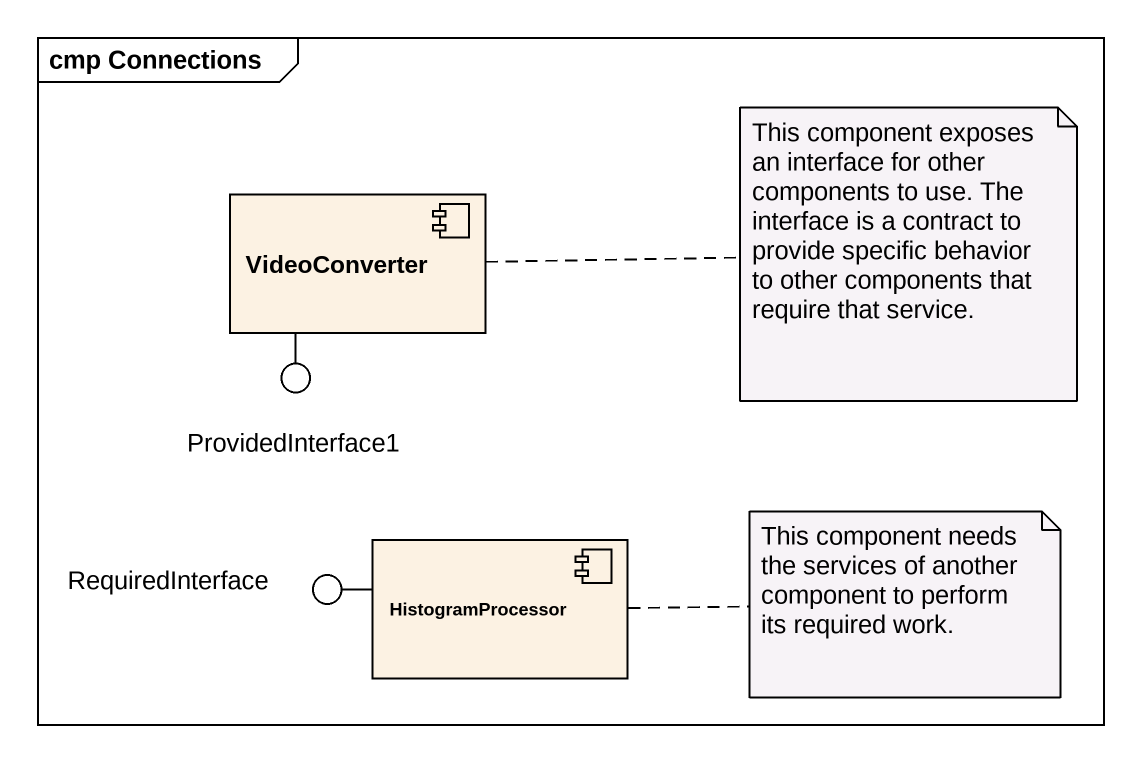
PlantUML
@startuml
mainframe cmp Connections
component VideoConverter
() ProvidedInterface1
component HistogramProcessor
() RequiredInterface
VideoConverter -- ProvidedInterface1
HistogramProcessor -left- RequiredInterface
note right of VideoConverter : This component exposes an interface for other components to use. The interface is a contract to provide specific behavior to other components that require that service.
note right of HistogramProcessor : This component needs the services of another component to perform its required work.
@enduml
